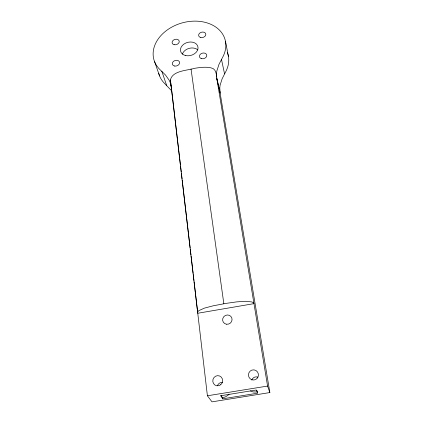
<?xml version="1.0" encoding="UTF-8"?>
<svg xmlns="http://www.w3.org/2000/svg" width="423" height="423" viewBox="0 0 423 423"><rect width="100%" height="100%" fill="white"/><g stroke="black" fill="none" stroke-linecap="round" stroke-linejoin="round"><path stroke-width="0.63" d="M197.578 312.719L197.853 311.651L198.916 310.604L204.494 308.097L213.245 305.797L226.051 303.381L236.669 301.885L245.673 301.276L251.849 301.948L253.266 302.651L253.969 303.64L197.763 313.258L170.406 79.973C172.468 70.593 187.077 70.615 194.559 68.314C199.968 67.49 205.578 66.617 210.992 67.849C216.338 68.663 216.417 74.728 216.883 78.969L267.579 386.067L269.858 392.56L212.002 401.85L207.402 395.775L194.088 281.824M227.881 54.075A35.897 27.358 -15.8 0 1 226.094 71.001L222.123 78.805L220.124 85.15A32.312 25.449 -10.8 0 0 219.791 88.1L220.145 93.139L269.858 392.56M179.548 157.388L171.431 87.963L170.363 83.014A32.793 25.269 -21 0 0 169.221 80.328L165.525 75.056L159.54 69.176A36.965 27.722 -15.8 0 1 185.681 22.059A36.965 27.722 -15.8 0 1 223.074 56.449L218.966 64.396L216.883 70.853A33.311 25.851 -11 0 0 216.534 73.851L216.613 76.87M229.092 394.114L228.023 395.262L225.454 396.874L222.572 397.747L220.854 395.177M257.512 392.026L253.176 391.968L250.358 390.884M207.402 395.775L267.579 386.067M222.71 398.81L257.707 393.184L256.338 389.995L220.647 395.743L222.71 398.81L222.572 397.747M171.664 90.829L164.383 83.252A35.897 27.358 -15.8 0 1 158.688 73.19M256.824 390.424L257.284 391.492M154.612 61.753L159.561 75.918M161.819 71.26L166.609 85.314M216.724 77.911L219.986 92.098M216.883 78.969L220.145 93.139M170.406 79.973L171.114 85.885M221.467 59.326L224.539 73.824M225.507 41.528L228.415 56.312M191.032 68.97L223.841 303.756M179.701 158.694L180.388 164.589M180.542 165.901L181.229 171.796M181.382 173.102L182.07 178.998M182.223 180.309L190.107 247.767M190.26 249.078L190.947 254.969M191.101 256.28L193.094 273.311M193.248 274.617L193.935 280.512M227.32 52.447A35.897 27.358 -15.8 0 1 227.706 53.525M182.398 54.133A8.851 6.678 -15.8 0 1 189.15 48.349A8.851 6.678 -15.8 0 1 197.837 49.946M217.501 385.57A4.944 4.732 -74.3 0 1 222.487 382.455M251.764 380.007A4.928 4.806 86.9 0 1 257.945 377.184M174.186 44.711A3.654 2.707 -16.7 0 0 179.23 41.274A3.654 2.707 -16.7 0 0 173.573 40.032A3.654 2.707 -16.7 0 0 174.186 44.711M185.729 55.582A8.957 6.715 -15.8 0 0 197.99 47.085A8.957 6.715 -15.8 0 0 183.994 44.04A8.957 6.715 -15.8 0 0 185.729 55.582M174.45 66.014A3.733 2.829 -17.2 0 0 179.601 62.456A3.733 2.829 -17.2 0 0 173.821 61.123A3.733 2.829 -17.2 0 0 174.45 66.014M201.66 58.686A3.738 2.834 -14.9 0 0 206.762 55.143A3.738 2.834 -14.9 0 0 200.888 53.832A3.738 2.834 -14.9 0 0 201.66 58.686M200.809 37.515A3.659 2.712 -14.6 0 0 205.805 34.089A3.659 2.712 -14.6 0 0 200.058 32.872A3.659 2.712 -14.6 0 0 200.809 37.515M226.427 324.214A4.78 4.6 -32.7 0 0 231.82 317.969A4.78 4.6 -32.7 0 0 223.793 316.679A4.78 4.6 -32.7 0 0 226.427 324.214M220.727 384.713A5.124 4.907 -70.2 0 0 219.606 375.989A5.124 4.907 -70.2 0 0 212.827 381.567A5.124 4.907 -70.2 0 0 220.727 384.713M257.491 377.919A5.097 4.997 -88.5 0 0 253.959 369.861A5.097 4.997 -88.5 0 0 248.888 377.02A5.097 4.997 -88.5 0 0 257.491 377.919"/></g></svg>
